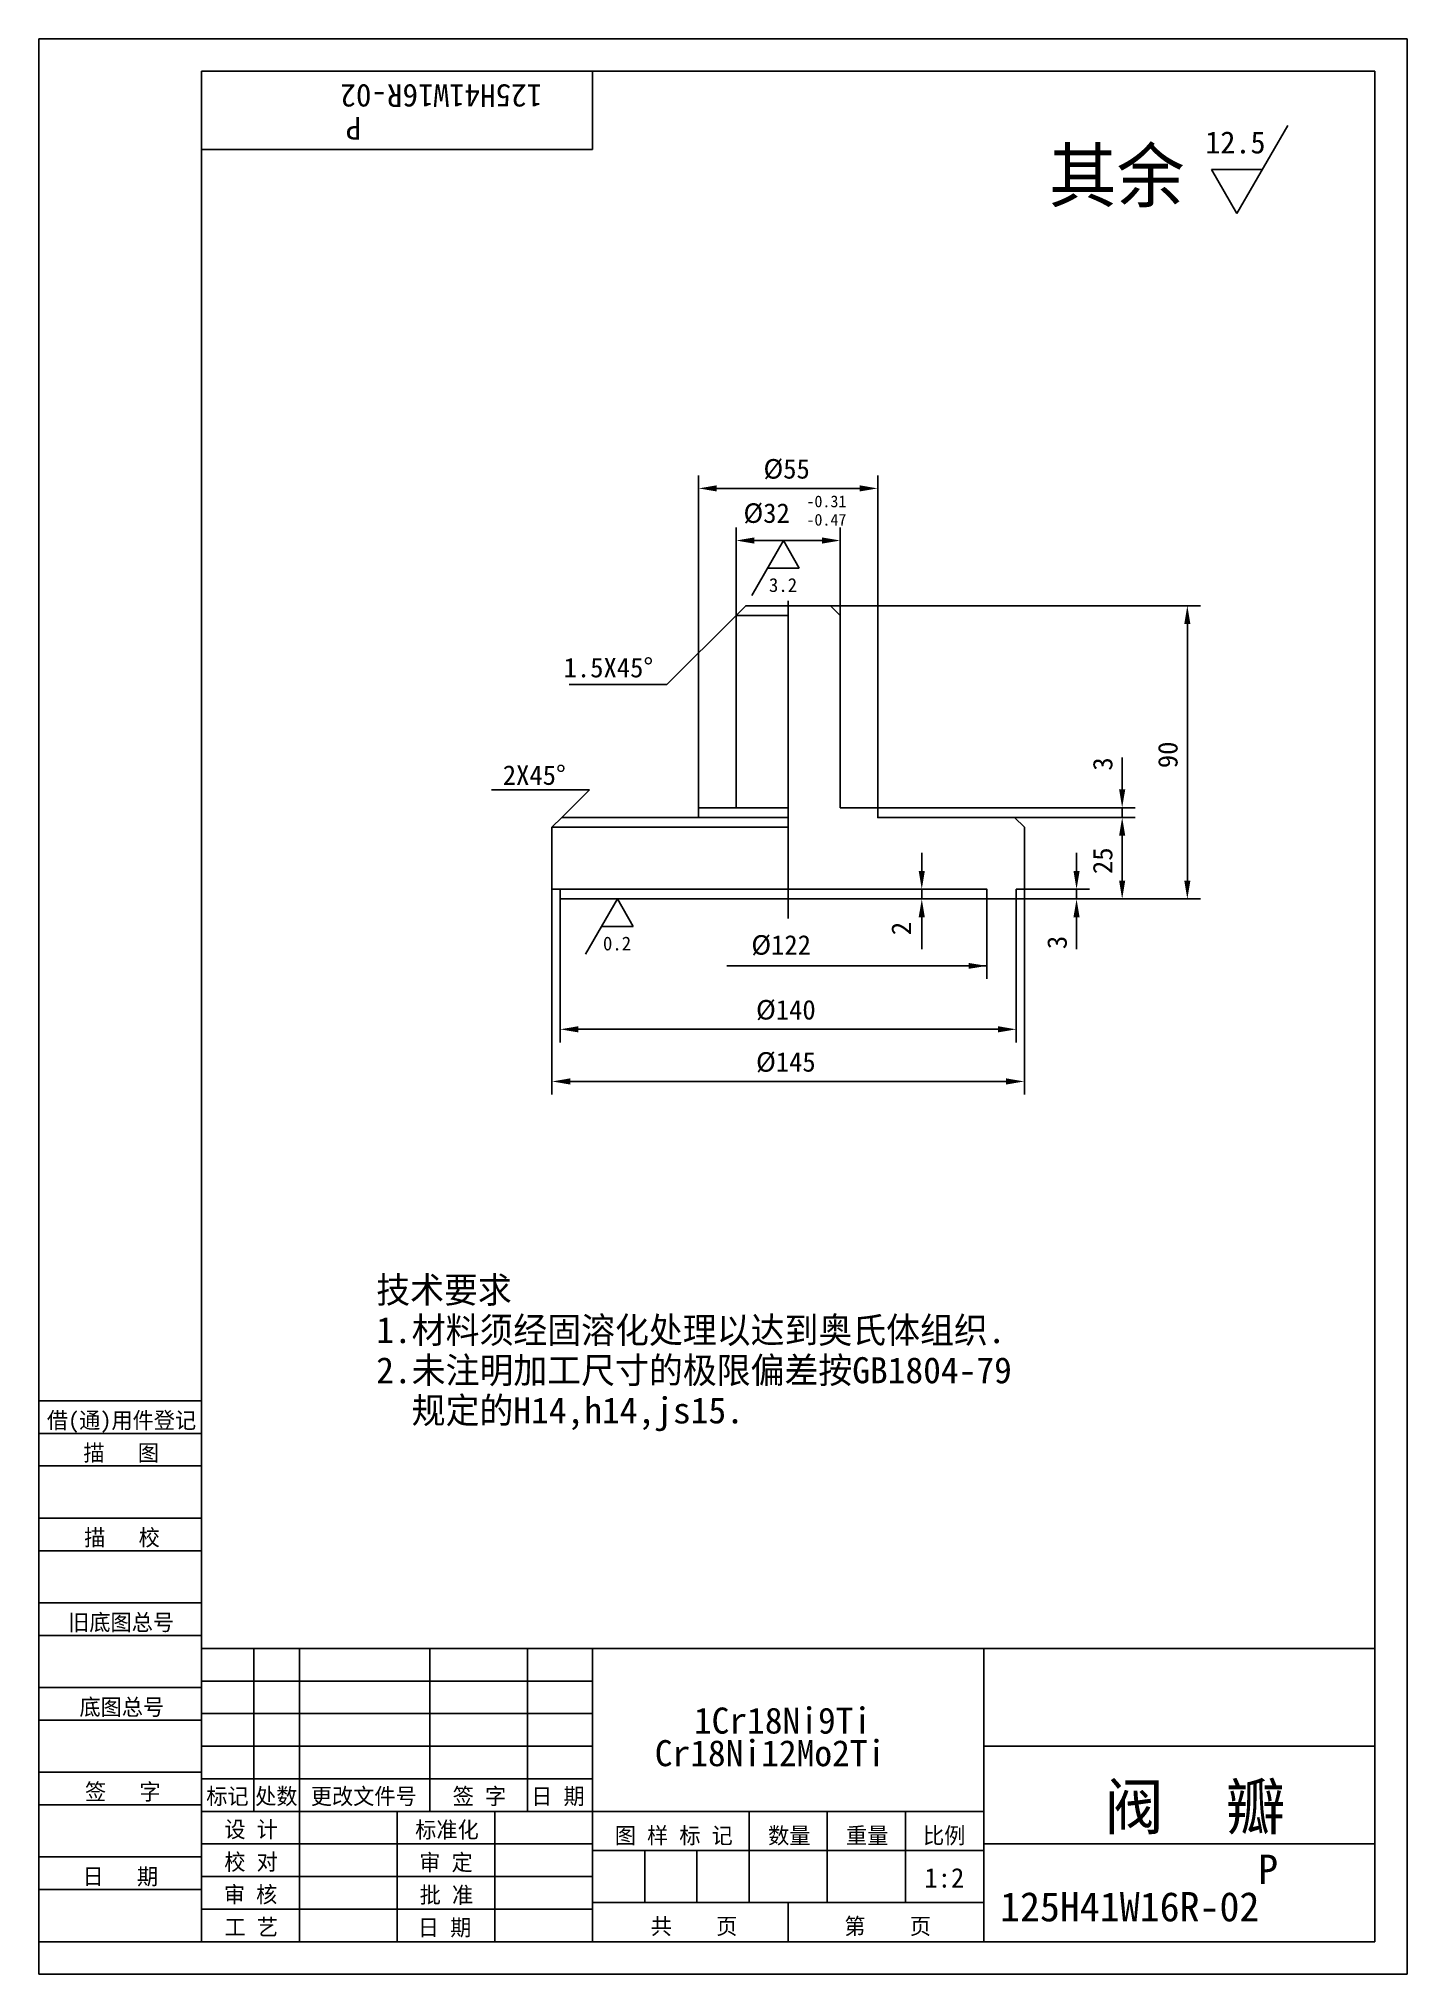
# Model space of a CAD drawing. Header units: metres. Extents: x 0 to 210, y 0 to 297.
import ezdxf

# ---------------------------------------------------------------- set-up
doc = ezdxf.new("R2010")
doc.units = ezdxf.units.M
for name, color, linetype in [('C', 6, 'Continuous'), ('D', 1, 'Continuous'), ('FL', 5, 'Continuous'), ('T', 7, 'Continuous'), ('TL', 4, 'Continuous')]:
    doc.layers.add(name, color=color, linetype=linetype)

# ---------------------------------------------------------------- blocks, each defined once
blk = doc.blocks.new('TUKUN4')
at = {"layer": 'FL'}
for p, q in [((0, 297), (0, 0)), ((210, 297), (0, 297)), ((210, 0), (210, 297)), ((0, 78), (25, 78)), ((0, 70), (25, 70)), ((0, 65), (25, 65)), ((0, 57), (25, 57)), ((0, 52), (25, 52)), ((33, 25), (33, 50)), ((40, 5), (40, 50)), ((60, 25), (60, 50)), ((75, 25), (75, 50)), ((25, 45), (85, 45)), ((0, 44), (25, 44)), ((0, 39), (25, 39)), ((25, 40), (85, 40)), ((25, 35), (85, 35)), ((0, 31), (25, 31)), ((25, 30), (85, 30)), ((0, 26), (25, 26)), ((70, 5), (70, 25)), ((0, 18), (25, 18)), ((25, 20), (85, 20)), ((25, 15), (85, 15)), ((0, 13), (25, 13)), ((25, 10), (85, 10)), ((0, 0), (210, 0))]:
    blk.add_line(p, q, dxfattribs=at)
at = {"layer": 'TL'}
for p, q in [((25, 5), (25, 292)), ((205, 292), (25, 292)), ((85, 292), (85, 280)), ((205, 5), (205, 292)), ((85, 280), (25, 280)), ((0, 88), (25, 88)), ((0, 83), (25, 83)), ((205, 50), (25, 50)), ((85, 5), (85, 50)), ((145, 5), (145, 50)), ((205, 35), (145, 35)), ((145, 25), (25, 25)), ((55, 5), (55, 25)), ((109, 11), (109, 25)), ((121, 11), (121, 25)), ((133, 11), (133, 25)), ((85, 19), (145, 19)), ((93, 11), (93, 19)), ((101, 11), (101, 19)), ((205, 20), (145, 20)), ((145, 11), (85, 11)), ((115, 5), (115, 11)), ((0, 5), (205, 5))]:
    blk.add_line(p, q, dxfattribs=at)
at = {"layer": 'T'}
for s, p in [('借(通)用件登记', (1.26, 83.76)), ('描   图', (6.86, 78.76)), ('描   校', (6.98, 65.76)), ('旧底图总号', (4.52, 52.76)), ('底图总号', (6.25, 39.76)), ('签   字', (7.1, 26.76)), ('标记', (25.71, 26.07)), ('处数', (33.22, 26.07)), ('更改文件号', (41.75, 26.07)), ('签 字', (63.53, 26.07)), ('日 期', (75.57, 26.07)), ('设 计', (28.5, 20.99)), ('标准化', (57.77, 20.93)), ('图 样 标 记', (88.4, 20.04)), ('数量', (111.92, 20.04)), ('重量', (123.88, 20.04)), ('比例', (135.7, 20.04)), ('校 对', (28.48, 15.99)), ('审 定', (58.39, 15.93)), ('日   期', (6.72, 13.76)), ('审 核', (28.41, 10.99)), ('批 准', (58.46, 10.93)), ('共    页', (93.91, 6.13)), ('第    页', (123.62, 6.13)), ('工 艺', (28.52, 5.99)), ('日 期', (58.18, 5.93))]:
    blk.add_text(s, height=2.5, dxfattribs=at).set_placement(p)

msp = doc.modelspace()

# ---------------------------------------------------------------- linework, layer by layer
at = {"layer": 'C'}
for p, q in [((115, 210), (115, 210.76)), ((115, 210), (115, 166.5)), ((115, 166.5), (115, 165)), ((115, 165), (115, 162))]:
    msp.add_line(p, q, dxfattribs=at)
at = {"layer": 'D'}
for p, q in [((191.66, 283.69), (183.85, 270.17)), ((179.95, 276.93), (187.76, 276.93)), ((183.85, 270.17), (179.95, 276.93)), ((101.25, 179), (101.25, 230)), ((128.75, 179), (128.75, 230)), ((104.05, 228), (125.95, 228)), ((107, 208.5), (107, 222)), ((109.4, 211.55), (114.27, 220)), ((109.8, 220), (120.2, 220)), ((114.27, 220), (116.71, 215.78)), ((123, 208.5), (123, 222)), ((116.71, 215.78), (111.83, 215.78)), ((107, 208.5), (96.39, 197.89)), ((121.5, 210), (178.25, 210)), ((176.25, 167.8), (176.25, 207.2)), ((96.39, 197.89), (81.39, 197.89)), ((166.25, 184.6), (166.25, 186.69)), ((166.25, 181.8), (166.25, 184.6)), ((84.49, 181.74), (69.49, 181.74)), ((80.25, 177.5), (84.49, 181.74)), ((128.75, 179), (168.25, 179)), ((166.25, 177.5), (166.25, 179)), ((149.75, 177.5), (168.25, 177.5)), ((149.75, 177.5), (168.25, 177.5)), ((166.25, 174.7), (166.25, 171.9)), ((166.25, 167.8), (166.25, 174.7)), ((135.5, 169.3), (135.5, 172.1)), ((159.25, 169.3), (159.25, 172.1)), ((78.75, 166.5), (78.75, 135)), ((145.5, 166.5), (133.5, 166.5)), ((135.5, 166.5), (135.5, 165)), ((151.25, 166.5), (161.25, 166.5)), ((151.25, 166.5), (151.25, 135)), ((159.25, 166.5), (159.25, 165)), ((80, 165), (80, 143)), ((83.92, 156.55), (88.8, 165)), ((88.8, 165), (91.24, 160.78)), ((145.5, 165), (133.5, 165)), ((145.5, 165), (145.5, 152.73)), ((150, 165), (178.25, 165)), ((150, 165), (168.25, 165)), ((150, 165), (161.25, 165)), ((150, 165), (150, 143)), ((91.24, 160.78), (86.36, 160.78)), ((135.5, 162.2), (135.5, 159.4)), ((159.25, 162.2), (159.25, 159.4)), ((135.5, 159.4), (135.5, 157.31)), ((159.25, 159.4), (159.25, 157.31)), ((105.58, 154.73), (145.5, 154.73)), ((82.8, 145), (147.2, 145)), ((81.55, 137), (148.45, 137))]:
    msp.add_line(p, q, dxfattribs=at)
for points in [[(104.05, 228.47), (104.05, 227.53), (101.25, 228)], [(125.95, 228.47), (125.95, 227.53), (128.75, 228)], [(109.8, 220.47), (109.8, 219.53), (107, 220)], [(120.2, 220.47), (120.2, 219.53), (123, 220)], [(175.78, 207.2), (176.72, 207.2), (176.25, 210)], [(165.78, 181.8), (166.72, 181.8), (166.25, 179)], [(165.78, 174.7), (166.72, 174.7), (166.25, 177.5)], [(165.78, 174.7), (166.72, 174.7), (166.25, 177.5)], [(135.03, 169.3), (135.97, 169.3), (135.5, 166.5)], [(158.78, 169.3), (159.72, 169.3), (159.25, 166.5)], [(165.78, 167.8), (166.72, 167.8), (166.25, 165)], [(175.78, 167.8), (176.72, 167.8), (176.25, 165)], [(135.03, 162.2), (135.97, 162.2), (135.5, 165)], [(158.78, 162.2), (159.72, 162.2), (159.25, 165)], [(142.7, 155.18), (145.5, 154.73), (142.7, 154.28)], [(82.8, 145.47), (82.8, 144.53), (80, 145)], [(147.2, 145.47), (147.2, 144.53), (150, 145)], [(81.55, 137.47), (81.55, 136.53), (78.75, 137)], [(148.45, 137.47), (148.45, 136.53), (151.25, 137)]]:
    msp.add_solid(points, dxfattribs=at)
at = {"layer": 'TL'}
for points in [[(115, 210), (108.5, 210), (107, 208.5), (107, 179), (101.25, 179), (101.25, 177.5), (80.25, 177.5), (78.75, 176), (78.75, 166.5), (80, 166.5), (80, 165)], [(107, 208.5), (115, 208.5)], [(115, 210), (121.5, 210), (123, 208.5), (123, 179), (128.75, 179), (128.75, 177.5), (149.75, 177.5), (151.25, 176), (151.25, 166.5), (150, 166.5), (150, 165), (145.5, 165), (145.5, 166.5), (115, 166.5)], [(107, 179), (115, 179)], [(78.75, 176), (115, 176)], [(101.25, 177.5), (115, 177.5)], [(80, 166.5), (115, 166.5)], [(80, 165), (145.5, 165)]]:
    msp.add_lwpolyline(points, dxfattribs=at)

# ---------------------------------------------------------------- block references
at = {"layer": 'D'}
msp.add_blockref('TUKUN4', (0, 0), dxfattribs=at)

# ---------------------------------------------------------------- texts
for s, height, rotation, p in [('125H41W16R-02', 3.5, 180, (77.25, 290)), ('         P   ', 3.5, 180, (70.93, 285)), ('90', 3, 90, (174.75, 185.07)), ('3', 3, 90, (164.75, 184.69)), ('25', 3, 90, (164.75, 168.82)), ('2', 3, 90, (133.84, 159.45)), ('3', 3, 90, (157.75, 157.31))]:
    msp.add_text(s, height=height, rotation=rotation, dxfattribs=at).set_placement(p)
for s, height, p in [('12.5', 3.4, (179, 279.39)), ('其余', 8, (155, 272)), ('%%C55', 3, (111.21, 229.5)), ('%%C32', 3, (108.14, 222.71)), ('-0.31', 1.8, (117.81, 225.11)), ('-0.47', 1.8, (117.81, 222.29)), ('3.2', 2.12, (112.05, 212.11)), ('1.5X45%%D', 3, (80.54, 199)), ('2X45%%D', 3, (71.21, 182.51)), ('0.2', 2.12, (86.58, 157.11)), ('%%C122', 3, (109.35, 156.45)), ('%%C140', 3, (110.07, 146.5)), ('%%C145', 3, (110.07, 138.5)), ('技术要求', 4, (51.79, 103.01)), ('1.材料须经固溶化处理以达到奥氏体组织.', 4, (51.79, 96.85)), ('2.未注明加工尺寸的极限偏差按GB1804-79', 4, (51.79, 90.69)), ('  规定的H14,h14,js15.', 4, (51.79, 84.53)), ('1Cr18Ni9Ti', 4, (100.53, 36.93)), ('Cr18Ni12Mo2Ti', 4, (94.53, 31.93)), ('阀  瓣', 7, (163.53, 22.22)), ('         P   ', 4.5, (159.56, 13.87)), ('1:2', 3, (135.9, 13.3)), ('125H41W16R-02', 4.5, (147.51, 8.12))]:
    msp.add_text(s, height=height, dxfattribs=at).set_placement(p)

doc.saveas('drawing.dxf')
